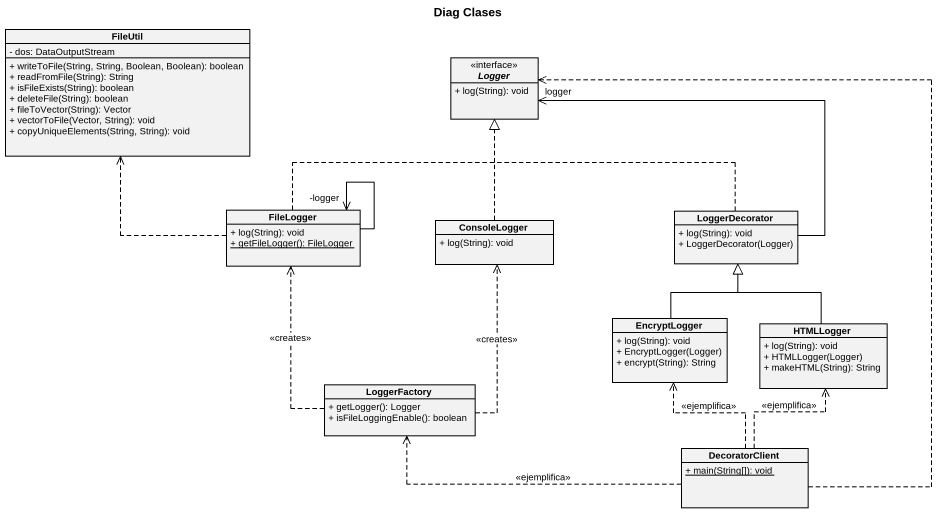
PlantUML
@startuml
title Diag Clases
hide circle
hide empty members
skinparam classAttributeIconSize 0
class FileUtil {
  - dos: DataOutputStream
  + writeToFile(String, String, Boolean, Boolean): boolean
  + readFromFile(String): String
  + isFileExists(String): boolean
  + deleteFile(String): boolean
  + fileToVector(String): Vector
  + vectorToFile(Vector, String): void
  + copyUniqueElements(String, String): void
}
interface Logger {
  + log(String): void
}
class FileLogger {
  + log(String): void
  {static} + getFileLogger(): FileLogger
}
class ConsoleLogger {
  + log(String): void
}
class LoggerDecorator {
  + log(String): void
  + LoggerDecorator(Logger)
}
class EncryptLogger {
  + log(String): void
  + EncryptLogger(Logger)
  + encrypt(String): String
}
class HTMLLogger {
  + log(String): void
  + HTMLLogger(Logger)
  + makeHTML(String): String
}
class LoggerFactory {
  + getLogger(): Logger
  + isFileLoggingEnable(): boolean
}
class DecoratorClient {
  {static} + main(String[]): void
}
FileLogger .up.> FileUtil
FileLogger .up.|> Logger
FileLogger --> "-logger" FileLogger
ConsoleLogger .up.|> Logger
LoggerDecorator .up.|> Logger
LoggerDecorator -up-> "logger" Logger
EncryptLogger -up-|> LoggerDecorator
HTMLLogger -up-|> LoggerDecorator
LoggerFactory .up.> FileLogger : <<creates>>
LoggerFactory .up.> ConsoleLogger : <<creates>>
DecoratorClient .up.> Logger
DecoratorClient .up.> EncryptLogger : <<ejemplifica>>
DecoratorClient .up.> HTMLLogger : <<ejemplifica>>
DecoratorClient .left.> LoggerFactory : <<ejemplifica>>
@enduml
